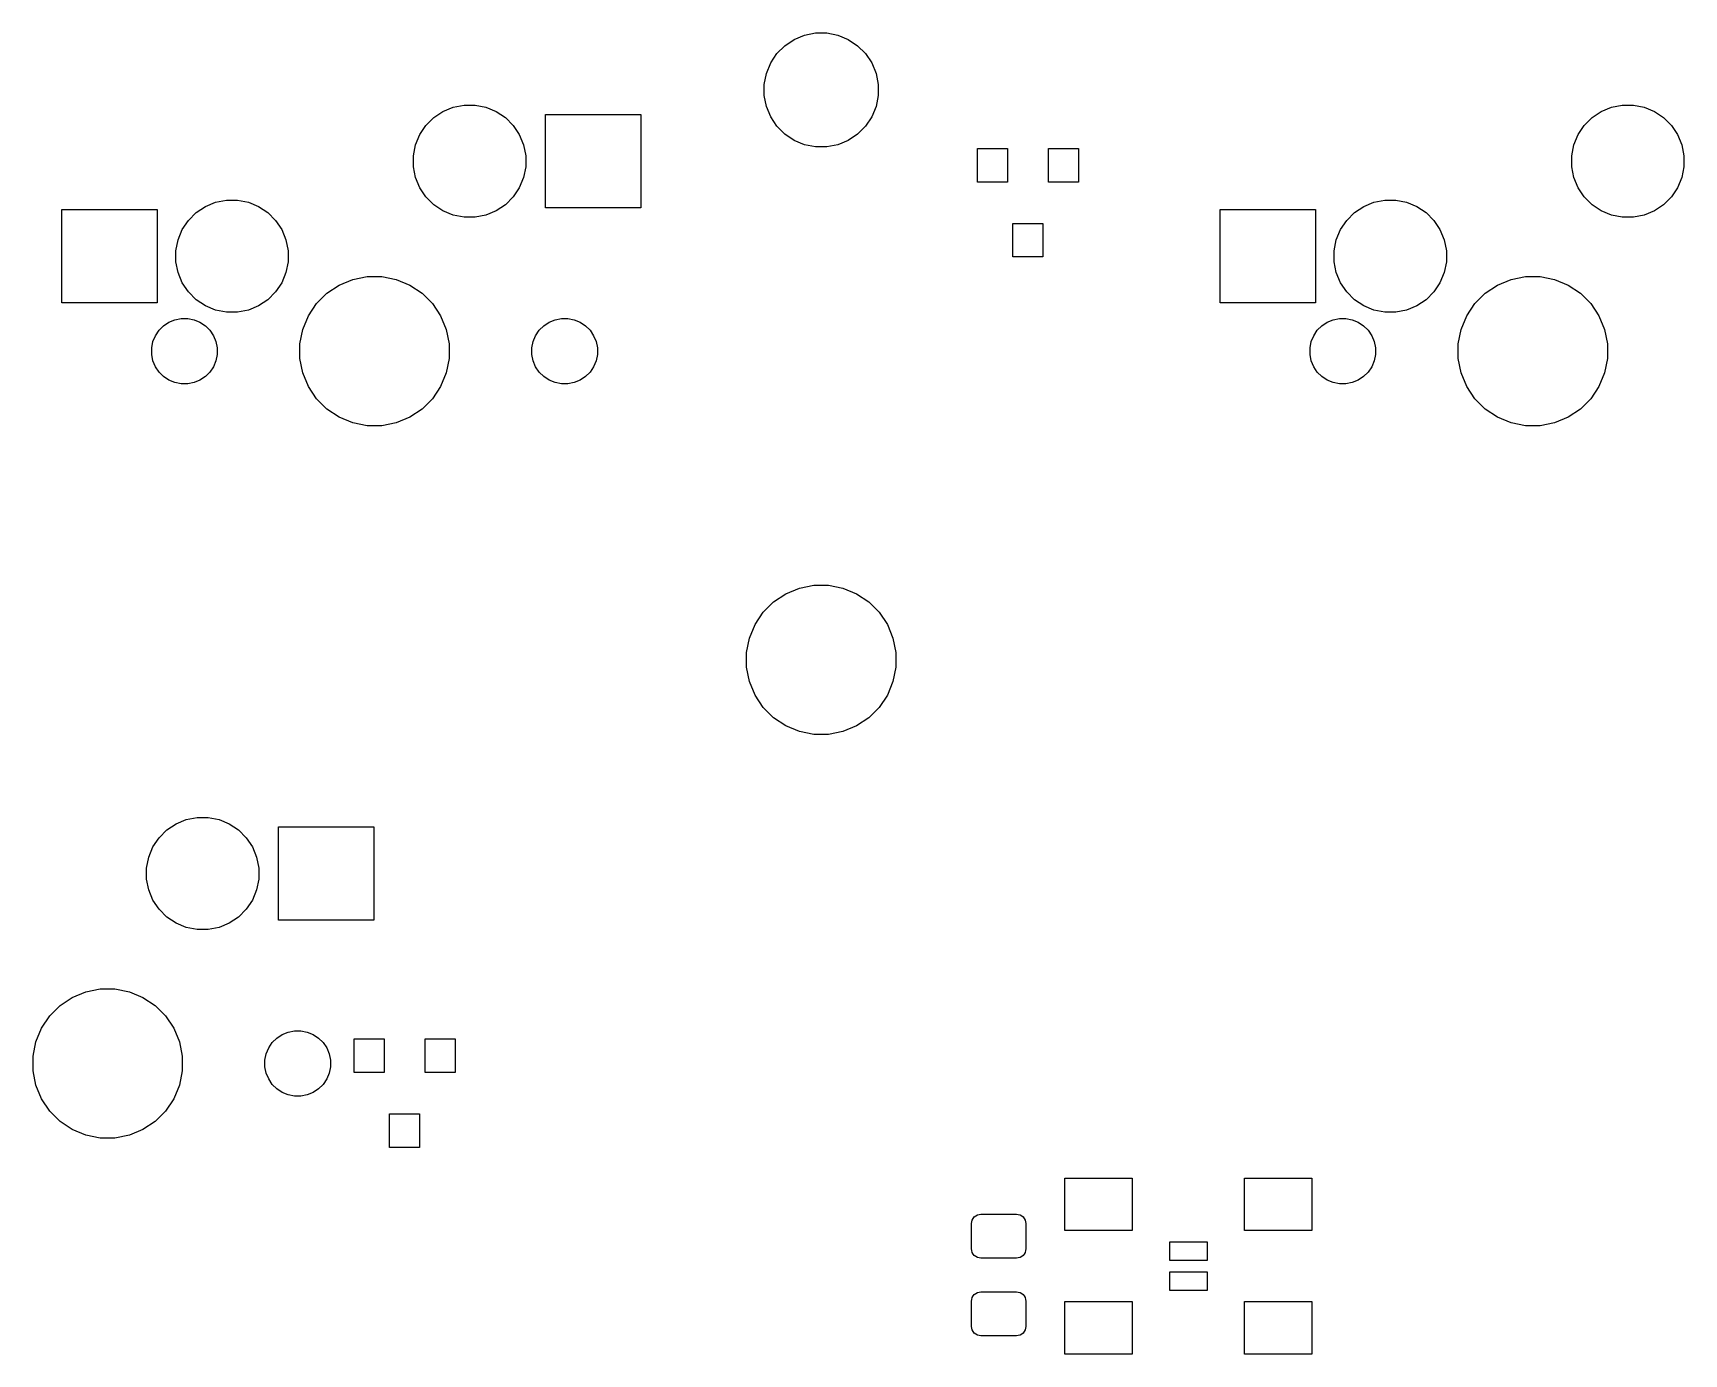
# Model space of a CAD drawing. Extents: x 25 to 360, y 20 to 134.
# Drawn here: x 55.72 to 99.85, y 33.48 to 68.81 of the extents above; entities that cross this region are included whole.
import ezdxf

# ---------------------------------------------------------------- set-up
doc = ezdxf.new("R2010")
doc.units = 0
doc.layers.add('BLACK', color=7, linetype='CONTINUOUS')

msp = doc.modelspace()

# ---------------------------------------------------------------- linework, layer by layer
at = {"layer": 'BLACK', "linetype": 'CONTINUOUS'}
for p, q in [((75.6045, 68.2539), (75.8168, 68.4662)), ((75.8168, 68.4662), (76.0664, 68.633)), ((76.0664, 68.633), (76.3437, 68.7478)), ((76.3437, 68.7478), (76.6381, 68.8064)), ((76.6381, 68.8064), (76.9383, 68.8064)), ((76.9383, 68.8064), (77.2328, 68.7478)), ((77.2328, 68.7478), (77.5101, 68.633)), ((77.5101, 68.633), (77.7597, 68.4662)), ((77.7597, 68.4662), (77.972, 68.2539)), ((75.3228, 67.7269), (75.4377, 68.0043)), ((75.4377, 68.0043), (75.6045, 68.2539)), ((77.972, 68.2539), (78.1388, 68.0043)), ((78.1388, 68.0043), (78.2537, 67.7269)), ((75.2642, 67.4325), (75.3228, 67.7269)), ((78.2537, 67.7269), (78.3122, 67.4325)), ((75.2642, 67.1323), (75.2642, 67.4325)), ((75.3228, 66.8379), (75.2642, 67.1323)), ((78.3122, 67.1323), (78.2537, 66.8379)), ((78.3122, 67.4325), (78.3122, 67.1323)), ((66.434, 66.5425), (66.6797, 66.7067)), ((66.6797, 66.7067), (66.9527, 66.8198)), ((66.9527, 66.8198), (67.2425, 66.8774)), ((67.2425, 66.8774), (67.538, 66.8774)), ((67.538, 66.8774), (67.8278, 66.8198)), ((67.8278, 66.8198), (68.1008, 66.7067)), ((68.1008, 66.7067), (68.3464, 66.5425)), ((69.4172, 64.1274), (69.4172, 66.6274)), ((69.4172, 66.6274), (71.9672, 66.6274)), ((71.9672, 66.6274), (71.9672, 64.1274)), ((75.4377, 66.5605), (75.3228, 66.8379)), ((78.2537, 66.8379), (78.1388, 66.5605)), ((97.3903, 66.5425), (97.636, 66.7067)), ((97.636, 66.7067), (97.909, 66.8198)), ((97.909, 66.8198), (98.1988, 66.8774)), ((98.1988, 66.8774), (98.4942, 66.8774)), ((98.4942, 66.8774), (98.784, 66.8198)), ((98.784, 66.8198), (99.057, 66.7067)), ((99.057, 66.7067), (99.3027, 66.5425)), ((66.061, 66.0879), (66.2251, 66.3336)), ((66.2251, 66.3336), (66.434, 66.5425)), ((68.3464, 66.5425), (68.5554, 66.3336)), ((68.5554, 66.3336), (68.7195, 66.0879)), ((75.6045, 66.3109), (75.4377, 66.5605)), ((75.8168, 66.0986), (75.6045, 66.3109)), ((77.972, 66.3109), (77.7597, 66.0986)), ((78.1388, 66.5605), (77.972, 66.3109)), ((97.0172, 66.0879), (97.1814, 66.3336)), ((97.1814, 66.3336), (97.3903, 66.5425)), ((99.3027, 66.5425), (99.5116, 66.3336)), ((99.5116, 66.3336), (99.6758, 66.0879)), ((65.8902, 65.5251), (65.9479, 65.8149)), ((65.9479, 65.8149), (66.061, 66.0879)), ((68.7195, 66.0879), (68.8326, 65.8149)), ((68.8326, 65.8149), (68.8902, 65.5251)), ((76.0664, 65.9318), (75.8168, 66.0986)), ((76.3437, 65.817), (76.0664, 65.9318)), ((76.6381, 65.7584), (76.3437, 65.817)), ((76.9383, 65.7584), (76.6381, 65.7584)), ((77.2328, 65.817), (76.9383, 65.7584)), ((77.5101, 65.9318), (77.2328, 65.817)), ((77.7597, 66.0986), (77.5101, 65.9318)), ((96.8465, 65.5251), (96.9041, 65.8149)), ((96.9041, 65.8149), (97.0172, 66.0879)), ((99.6758, 66.0879), (99.7888, 65.8149)), ((99.7888, 65.8149), (99.8465, 65.5251)), ((65.8902, 65.2297), (65.8902, 65.5251)), ((68.8902, 65.5251), (68.8902, 65.2297)), ((80.9627, 64.8161), (80.9627, 65.7161)), ((80.9627, 65.7161), (81.7627, 65.7161)), ((81.7627, 65.7161), (81.7627, 64.8161)), ((82.8627, 64.8161), (82.8627, 65.7161)), ((82.8627, 65.7161), (83.6627, 65.7161)), ((83.6627, 65.7161), (83.6627, 64.8161)), ((96.8465, 65.2297), (96.8465, 65.5251)), ((99.8465, 65.5251), (99.8465, 65.2297)), ((65.9479, 64.9399), (65.8902, 65.2297)), ((66.061, 64.6669), (65.9479, 64.9399)), ((68.8326, 64.9399), (68.7195, 64.6669)), ((68.8902, 65.2297), (68.8326, 64.9399)), ((96.9041, 64.9399), (96.8465, 65.2297)), ((97.0172, 64.6669), (96.9041, 64.9399)), ((99.7888, 64.9399), (99.6758, 64.6669)), ((99.8465, 65.2297), (99.7888, 64.9399)), ((66.2251, 64.4212), (66.061, 64.6669)), ((66.434, 64.2123), (66.2251, 64.4212)), ((68.5554, 64.4212), (68.3464, 64.2123)), ((68.7195, 64.6669), (68.5554, 64.4212)), ((81.7627, 64.8161), (80.9627, 64.8161)), ((83.6627, 64.8161), (82.8627, 64.8161)), ((97.1814, 64.4212), (97.0172, 64.6669)), ((97.3903, 64.2123), (97.1814, 64.4212)), ((99.5116, 64.4212), (99.3027, 64.2123)), ((99.6758, 64.6669), (99.5116, 64.4212)), ((56.4902, 61.5874), (56.4902, 64.0874)), ((56.4902, 64.0874), (59.0402, 64.0874)), ((59.0402, 64.0874), (59.0402, 61.5874)), ((59.8751, 63.7936), (60.084, 64.0025)), ((60.084, 64.0025), (60.3297, 64.1667)), ((60.3297, 64.1667), (60.6027, 64.2798)), ((60.6027, 64.2798), (60.8925, 64.3374)), ((60.8925, 64.3374), (61.188, 64.3374)), ((61.188, 64.3374), (61.4778, 64.2798)), ((61.4778, 64.2798), (61.7508, 64.1667)), ((61.7508, 64.1667), (61.9964, 64.0025)), ((61.9964, 64.0025), (62.2054, 63.7936)), ((66.6797, 64.0481), (66.434, 64.2123)), ((66.9527, 63.935), (66.6797, 64.0481)), ((68.1008, 64.0481), (67.8278, 63.935)), ((68.3464, 64.2123), (68.1008, 64.0481)), ((71.9672, 64.1274), (69.4172, 64.1274)), ((87.4465, 61.5874), (87.4465, 64.0874)), ((87.4465, 64.0874), (89.9965, 64.0874)), ((89.9965, 64.0874), (89.9965, 61.5874)), ((90.8314, 63.7936), (91.0403, 64.0025)), ((91.0403, 64.0025), (91.286, 64.1667)), ((91.286, 64.1667), (91.559, 64.2798)), ((91.559, 64.2798), (91.8488, 64.3374)), ((91.8488, 64.3374), (92.1442, 64.3374)), ((92.1442, 64.3374), (92.434, 64.2798)), ((92.434, 64.2798), (92.707, 64.1667)), ((92.707, 64.1667), (92.9527, 64.0025)), ((92.9527, 64.0025), (93.1616, 63.7936)), ((97.636, 64.0481), (97.3903, 64.2123)), ((97.909, 63.935), (97.636, 64.0481)), ((99.057, 64.0481), (98.784, 63.935)), ((99.3027, 64.2123), (99.057, 64.0481)), ((59.5979, 63.2749), (59.711, 63.5479)), ((59.711, 63.5479), (59.8751, 63.7936)), ((62.2054, 63.7936), (62.3695, 63.5479)), ((62.3695, 63.5479), (62.4826, 63.2749)), ((67.2425, 63.8774), (66.9527, 63.935)), ((67.538, 63.8774), (67.2425, 63.8774)), ((67.8278, 63.935), (67.538, 63.8774)), ((81.9127, 62.8162), (81.9127, 63.7161)), ((81.9127, 63.7161), (82.7127, 63.7161)), ((82.7127, 63.7161), (82.7127, 62.8162)), ((90.5541, 63.2749), (90.6672, 63.5479)), ((90.6672, 63.5479), (90.8314, 63.7936)), ((93.1616, 63.7936), (93.3258, 63.5479)), ((93.3258, 63.5479), (93.4388, 63.2749)), ((98.1988, 63.8774), (97.909, 63.935)), ((98.4942, 63.8774), (98.1988, 63.8774)), ((98.784, 63.935), (98.4942, 63.8774)), ((59.5402, 62.9851), (59.5979, 63.2749)), ((62.4826, 63.2749), (62.5402, 62.9851)), ((90.4965, 62.9851), (90.5541, 63.2749)), ((93.4388, 63.2749), (93.4965, 62.9851)), ((59.5402, 62.6897), (59.5402, 62.9851)), ((59.5979, 62.3999), (59.5402, 62.6897)), ((62.5402, 62.6897), (62.4826, 62.3999)), ((62.5402, 62.9851), (62.5402, 62.6897)), ((82.7127, 62.8162), (81.9127, 62.8162)), ((90.4965, 62.6897), (90.4965, 62.9851)), ((90.5541, 62.3999), (90.4965, 62.6897)), ((93.4965, 62.6897), (93.4388, 62.3999)), ((93.4965, 62.9851), (93.4965, 62.6897)), ((59.711, 62.1269), (59.5979, 62.3999)), ((62.4826, 62.3999), (62.3695, 62.1269)), ((63.9058, 62.0644), (64.2686, 62.2147)), ((64.2686, 62.2147), (64.6539, 62.2913)), ((64.6539, 62.2913), (65.0466, 62.2913)), ((65.0466, 62.2913), (65.4318, 62.2147)), ((65.4318, 62.2147), (65.7947, 62.0644)), ((90.6672, 62.1269), (90.5541, 62.3999)), ((93.4388, 62.3999), (93.3258, 62.1269)), ((94.862, 62.0644), (95.2249, 62.2147)), ((95.2249, 62.2147), (95.6101, 62.2913)), ((95.6101, 62.2913), (96.0029, 62.2913)), ((96.0029, 62.2913), (96.3881, 62.2147)), ((96.3881, 62.2147), (96.751, 62.0644)), ((59.8751, 61.8812), (59.711, 62.1269)), ((60.084, 61.6723), (59.8751, 61.8812)), ((62.2054, 61.8812), (61.9964, 61.6723)), ((62.3695, 62.1269), (62.2054, 61.8812)), ((63.3015, 61.5684), (63.5792, 61.8462)), ((63.5792, 61.8462), (63.9058, 62.0644)), ((65.7947, 62.0644), (66.1213, 61.8462)), ((66.1213, 61.8462), (66.399, 61.5684)), ((90.8314, 61.8812), (90.6672, 62.1269)), ((91.0403, 61.6723), (90.8314, 61.8812)), ((93.1616, 61.8812), (92.9527, 61.6723)), ((93.3258, 62.1269), (93.1616, 61.8812)), ((94.2577, 61.5684), (94.5355, 61.8462)), ((94.5355, 61.8462), (94.862, 62.0644)), ((96.751, 62.0644), (97.0775, 61.8462)), ((97.0775, 61.8462), (97.3553, 61.5684)), ((59.0402, 61.5874), (56.4902, 61.5874)), ((60.3297, 61.5081), (60.084, 61.6723)), ((60.6027, 61.395), (60.3297, 61.5081)), ((60.8925, 61.3374), (60.6027, 61.395)), ((61.188, 61.3374), (60.8925, 61.3374)), ((61.4778, 61.395), (61.188, 61.3374)), ((61.7508, 61.5081), (61.4778, 61.395)), ((61.9964, 61.6723), (61.7508, 61.5081)), ((63.0833, 61.2419), (63.3015, 61.5684)), ((66.399, 61.5684), (66.6172, 61.2419)), ((89.9965, 61.5874), (87.4465, 61.5874)), ((91.286, 61.5081), (91.0403, 61.6723)), ((91.559, 61.395), (91.286, 61.5081)), ((91.8488, 61.3374), (91.559, 61.395)), ((92.1442, 61.3374), (91.8488, 61.3374)), ((92.434, 61.395), (92.1442, 61.3374)), ((92.707, 61.5081), (92.434, 61.395)), ((92.9527, 61.6723), (92.707, 61.5081)), ((94.0395, 61.2419), (94.2577, 61.5684)), ((97.3553, 61.5684), (97.5735, 61.2419)), ((59.0906, 60.8552), (59.2125, 60.9771)), ((59.2125, 60.9771), (59.3558, 61.0728)), ((59.3558, 61.0728), (59.515, 61.1388)), ((59.515, 61.1388), (59.6841, 61.1724)), ((59.6841, 61.1724), (59.8564, 61.1724)), ((59.8564, 61.1724), (60.0255, 61.1388)), ((60.0255, 61.1388), (60.1847, 61.0728)), ((60.1847, 61.0728), (60.328, 60.9771)), ((60.328, 60.9771), (60.4499, 60.8552)), ((62.933, 60.879), (63.0833, 61.2419)), ((66.6172, 61.2419), (66.7675, 60.879)), ((69.2506, 60.8552), (69.3725, 60.9771)), ((69.3725, 60.9771), (69.5158, 61.0728)), ((69.5158, 61.0728), (69.675, 61.1388)), ((69.675, 61.1388), (69.8441, 61.1724)), ((69.8441, 61.1724), (70.0164, 61.1724)), ((70.0164, 61.1724), (70.1855, 61.1388)), ((70.1855, 61.1388), (70.3447, 61.0728)), ((70.3447, 61.0728), (70.488, 60.9771)), ((70.488, 60.9771), (70.6099, 60.8552)), ((90.0468, 60.8552), (90.1687, 60.9771)), ((90.1687, 60.9771), (90.312, 61.0728)), ((90.312, 61.0728), (90.4713, 61.1388)), ((90.4713, 61.1388), (90.6403, 61.1724)), ((90.6403, 61.1724), (90.8127, 61.1724)), ((90.8127, 61.1724), (90.9817, 61.1388)), ((90.9817, 61.1388), (91.141, 61.0728)), ((91.141, 61.0728), (91.2843, 60.9771)), ((91.2843, 60.9771), (91.4061, 60.8552)), ((93.8892, 60.879), (94.0395, 61.2419)), ((97.5735, 61.2419), (97.7238, 60.879)), ((58.8952, 60.3836), (58.9289, 60.5526)), ((58.9289, 60.5526), (58.9948, 60.7119)), ((58.9948, 60.7119), (59.0906, 60.8552)), ((60.4499, 60.8552), (60.5457, 60.7119)), ((60.5457, 60.7119), (60.6116, 60.5526)), ((60.6116, 60.5526), (60.6452, 60.3836)), ((62.8563, 60.4938), (62.933, 60.879)), ((62.8563, 60.101), (62.8563, 60.4938)), ((66.7675, 60.879), (66.8441, 60.4938)), ((66.8441, 60.4938), (66.8441, 60.101)), ((69.0552, 60.3836), (69.0889, 60.5526)), ((69.0889, 60.5526), (69.1548, 60.7119)), ((69.1548, 60.7119), (69.2506, 60.8552)), ((70.6099, 60.8552), (70.7057, 60.7119)), ((70.7057, 60.7119), (70.7716, 60.5526)), ((70.7716, 60.5526), (70.8052, 60.3836)), ((89.8515, 60.3836), (89.8851, 60.5526)), ((89.8851, 60.5526), (89.9511, 60.7119)), ((89.9511, 60.7119), (90.0468, 60.8552)), ((91.4061, 60.8552), (91.5019, 60.7119)), ((91.5019, 60.7119), (91.5679, 60.5526)), ((91.5679, 60.5526), (91.6015, 60.3836)), ((93.8126, 60.4938), (93.8892, 60.879)), ((93.8126, 60.101), (93.8126, 60.4938)), ((97.7238, 60.879), (97.8004, 60.4938)), ((97.8004, 60.4938), (97.8004, 60.101)), ((58.8952, 60.2112), (58.8952, 60.3836)), ((58.9289, 60.0422), (58.8952, 60.2112)), ((58.9948, 59.8829), (58.9289, 60.0422)), ((60.6116, 60.0422), (60.5457, 59.8829)), ((60.6452, 60.2112), (60.6116, 60.0422)), ((60.6452, 60.3836), (60.6452, 60.2112)), ((62.933, 59.7158), (62.8563, 60.101)), ((66.8441, 60.101), (66.7675, 59.7158)), ((69.0552, 60.2112), (69.0552, 60.3836)), ((69.0889, 60.0422), (69.0552, 60.2112)), ((69.1548, 59.8829), (69.0889, 60.0422)), ((70.7716, 60.0422), (70.7057, 59.8829)), ((70.8052, 60.2112), (70.7716, 60.0422)), ((70.8052, 60.3836), (70.8052, 60.2112)), ((89.8515, 60.2112), (89.8515, 60.3836)), ((89.8851, 60.0422), (89.8515, 60.2112)), ((89.9511, 59.8829), (89.8851, 60.0422)), ((91.5679, 60.0422), (91.5019, 59.8829)), ((91.6015, 60.2112), (91.5679, 60.0422)), ((91.6015, 60.3836), (91.6015, 60.2112)), ((93.8892, 59.7158), (93.8126, 60.101)), ((97.8004, 60.101), (97.7238, 59.7158)), ((59.0906, 59.7396), (58.9948, 59.8829)), ((59.2125, 59.6177), (59.0906, 59.7396)), ((59.3558, 59.522), (59.2125, 59.6177)), ((60.328, 59.6177), (60.1847, 59.522)), ((60.4499, 59.7396), (60.328, 59.6177)), ((60.5457, 59.8829), (60.4499, 59.7396)), ((63.0833, 59.3529), (62.933, 59.7158)), ((66.7675, 59.7158), (66.6172, 59.3529)), ((69.2506, 59.7396), (69.1548, 59.8829)), ((69.3725, 59.6177), (69.2506, 59.7396)), ((69.5158, 59.522), (69.3725, 59.6177)), ((70.488, 59.6177), (70.3447, 59.522)), ((70.6099, 59.7396), (70.488, 59.6177)), ((70.7057, 59.8829), (70.6099, 59.7396)), ((90.0468, 59.7396), (89.9511, 59.8829)), ((90.1687, 59.6177), (90.0468, 59.7396)), ((90.312, 59.522), (90.1687, 59.6177)), ((91.2843, 59.6177), (91.141, 59.522)), ((91.4061, 59.7396), (91.2843, 59.6177)), ((91.5019, 59.8829), (91.4061, 59.7396)), ((94.0395, 59.3529), (93.8892, 59.7158)), ((97.7238, 59.7158), (97.5735, 59.3529)), ((59.515, 59.456), (59.3558, 59.522)), ((59.6841, 59.4224), (59.515, 59.456)), ((59.8564, 59.4224), (59.6841, 59.4224)), ((60.0255, 59.456), (59.8564, 59.4224)), ((60.1847, 59.522), (60.0255, 59.456)), ((63.3015, 59.0264), (63.0833, 59.3529)), ((66.6172, 59.3529), (66.399, 59.0264)), ((69.675, 59.456), (69.5158, 59.522)), ((69.8441, 59.4224), (69.675, 59.456)), ((70.0164, 59.4224), (69.8441, 59.4224)), ((70.1855, 59.456), (70.0164, 59.4224)), ((70.3447, 59.522), (70.1855, 59.456)), ((90.4713, 59.456), (90.312, 59.522)), ((90.6403, 59.4224), (90.4713, 59.456)), ((90.8127, 59.4224), (90.6403, 59.4224)), ((90.9817, 59.456), (90.8127, 59.4224)), ((91.141, 59.522), (90.9817, 59.456)), ((94.2577, 59.0264), (94.0395, 59.3529)), ((97.5735, 59.3529), (97.3553, 59.0264)), ((63.5792, 58.7486), (63.3015, 59.0264)), ((63.9058, 58.5304), (63.5792, 58.7486)), ((66.1213, 58.7486), (65.7947, 58.5304)), ((66.399, 59.0264), (66.1213, 58.7486)), ((94.5355, 58.7486), (94.2577, 59.0264)), ((94.862, 58.5304), (94.5355, 58.7486)), ((97.0775, 58.7486), (96.751, 58.5304)), ((97.3553, 59.0264), (97.0775, 58.7486)), ((64.2686, 58.3801), (63.9058, 58.5304)), ((64.6539, 58.3035), (64.2686, 58.3801)), ((65.0466, 58.3035), (64.6539, 58.3035)), ((65.4318, 58.3801), (65.0466, 58.3035)), ((65.7947, 58.5304), (65.4318, 58.3801)), ((95.2249, 58.3801), (94.862, 58.5304)), ((95.6101, 58.3035), (95.2249, 58.3801)), ((96.0029, 58.3035), (95.6101, 58.3035)), ((96.3881, 58.3801), (96.0029, 58.3035)), ((96.751, 58.5304), (96.3881, 58.3801)), ((75.8438, 53.8094), (76.2066, 53.9597)), ((76.2066, 53.9597), (76.5919, 54.0363)), ((76.5919, 54.0363), (76.9846, 54.0363)), ((76.9846, 54.0363), (77.3698, 53.9597)), ((77.3698, 53.9597), (77.7327, 53.8094)), ((75.2395, 53.3134), (75.5172, 53.5912)), ((75.5172, 53.5912), (75.8438, 53.8094)), ((77.7327, 53.8094), (78.0593, 53.5912)), ((78.0593, 53.5912), (78.337, 53.3134)), ((74.871, 52.624), (75.0213, 52.9869)), ((75.0213, 52.9869), (75.2395, 53.3134)), ((78.337, 53.3134), (78.5552, 52.9869)), ((78.5552, 52.9869), (78.7055, 52.624)), ((74.7943, 52.2388), (74.871, 52.624)), ((78.7055, 52.624), (78.7821, 52.2388)), ((74.7943, 51.846), (74.7943, 52.2388)), ((78.7821, 52.2388), (78.7821, 51.846)), ((74.871, 51.4608), (74.7943, 51.846)), ((78.7821, 51.846), (78.7055, 51.4608)), ((75.0213, 51.0979), (74.871, 51.4608)), ((78.7055, 51.4608), (78.5552, 51.0979)), ((75.2395, 50.7714), (75.0213, 51.0979)), ((75.5172, 50.4936), (75.2395, 50.7714)), ((78.337, 50.7714), (78.0593, 50.4936)), ((78.5552, 51.0979), (78.337, 50.7714)), ((75.8438, 50.2754), (75.5172, 50.4936)), ((78.0593, 50.4936), (77.7327, 50.2754)), ((76.2066, 50.1251), (75.8438, 50.2754)), ((76.5919, 50.0485), (76.2066, 50.1251)), ((76.9846, 50.0485), (76.5919, 50.0485)), ((77.3698, 50.1251), (76.9846, 50.0485)), ((77.7327, 50.2754), (77.3698, 50.1251)), ((59.3003, 47.4925), (59.546, 47.6567)), ((59.546, 47.6567), (59.819, 47.7697)), ((59.819, 47.7697), (60.1088, 47.8274)), ((60.1088, 47.8274), (60.4042, 47.8274)), ((60.4042, 47.8274), (60.694, 47.7697)), ((60.694, 47.7697), (60.967, 47.6567)), ((60.967, 47.6567), (61.2127, 47.4925)), ((58.9272, 47.0379), (59.0914, 47.2836)), ((59.0914, 47.2836), (59.3003, 47.4925)), ((61.2127, 47.4925), (61.4216, 47.2836)), ((61.4216, 47.2836), (61.5858, 47.0379)), ((62.2835, 45.0774), (62.2835, 47.5774)), ((62.2835, 47.5774), (64.8335, 47.5774)), ((64.8335, 47.5774), (64.8335, 45.0774)), ((58.8141, 46.7649), (58.9272, 47.0379)), ((61.5858, 47.0379), (61.6989, 46.7649)), ((58.7565, 46.4751), (58.8141, 46.7649)), ((58.7565, 46.1797), (58.7565, 46.4751)), ((61.6989, 46.7649), (61.7565, 46.4751)), ((61.7565, 46.4751), (61.7565, 46.1797)), ((58.8141, 45.8899), (58.7565, 46.1797)), ((58.9272, 45.6169), (58.8141, 45.8899)), ((61.6989, 45.8899), (61.5858, 45.6169)), ((61.7565, 46.1797), (61.6989, 45.8899)), ((59.0914, 45.3712), (58.9272, 45.6169)), ((61.5858, 45.6169), (61.4216, 45.3712)), ((59.3003, 45.1623), (59.0914, 45.3712)), ((59.546, 44.9981), (59.3003, 45.1623)), ((61.2127, 45.1623), (60.967, 44.9981)), ((61.4216, 45.3712), (61.2127, 45.1623)), ((64.8335, 45.0774), (62.2835, 45.0774)), ((59.819, 44.885), (59.546, 44.9981)), ((60.1088, 44.8274), (59.819, 44.885)), ((60.4042, 44.8274), (60.1088, 44.8274)), ((60.694, 44.885), (60.4042, 44.8274)), ((60.967, 44.9981), (60.694, 44.885)), ((56.4455, 42.7962), (56.772, 43.0144)), ((56.772, 43.0144), (57.1349, 43.1647)), ((57.1349, 43.1647), (57.5201, 43.2413)), ((57.5201, 43.2413), (57.9129, 43.2413)), ((57.9129, 43.2413), (58.2981, 43.1647)), ((58.2981, 43.1647), (58.661, 43.0144)), ((58.661, 43.0144), (58.9875, 42.7962)), ((55.9495, 42.1919), (56.1677, 42.5184)), ((56.1677, 42.5184), (56.4455, 42.7962)), ((58.9875, 42.7962), (59.2653, 42.5184)), ((59.2653, 42.5184), (59.4835, 42.1919)), ((55.7992, 41.829), (55.9495, 42.1919)), ((59.4835, 42.1919), (59.6338, 41.829)), ((62.1168, 41.8052), (62.2387, 41.9271)), ((62.2387, 41.9271), (62.382, 42.0228)), ((62.382, 42.0228), (62.5413, 42.0888)), ((62.5413, 42.0888), (62.7103, 42.1224)), ((62.7103, 42.1224), (62.8827, 42.1224)), ((62.8827, 42.1224), (63.0517, 42.0888)), ((63.0517, 42.0888), (63.211, 42.0228)), ((63.211, 42.0228), (63.3543, 41.9271)), ((63.3543, 41.9271), (63.4762, 41.8052)), ((55.7226, 41.4438), (55.7992, 41.829)), ((59.6338, 41.829), (59.7104, 41.4438)), ((61.9215, 41.3336), (61.9551, 41.5026)), ((61.9551, 41.5026), (62.0211, 41.6619)), ((62.0211, 41.6619), (62.1168, 41.8052)), ((63.4762, 41.8052), (63.5719, 41.6619)), ((63.5719, 41.6619), (63.6379, 41.5026)), ((63.6379, 41.5026), (63.6715, 41.3336)), ((64.304, 41.0037), (64.304, 41.9037)), ((64.304, 41.9037), (65.104, 41.9037)), ((65.104, 41.9037), (65.104, 41.0037)), ((66.204, 41.0037), (66.204, 41.9037)), ((66.204, 41.9037), (67.004, 41.9037)), ((67.004, 41.9037), (67.004, 41.0037)), ((55.7226, 41.051), (55.7226, 41.4438)), ((55.7992, 40.6658), (55.7226, 41.051)), ((59.7104, 41.051), (59.6338, 40.6658)), ((59.7104, 41.4438), (59.7104, 41.051)), ((61.9215, 41.1612), (61.9215, 41.3336)), ((61.9551, 40.9922), (61.9215, 41.1612)), ((63.6715, 41.1612), (63.6379, 40.9922)), ((63.6715, 41.3336), (63.6715, 41.1612)), ((55.9495, 40.3029), (55.7992, 40.6658)), ((59.6338, 40.6658), (59.4835, 40.3029)), ((62.0211, 40.8329), (61.9551, 40.9922)), ((62.1168, 40.6896), (62.0211, 40.8329)), ((62.2387, 40.5677), (62.1168, 40.6896)), ((63.4762, 40.6896), (63.3543, 40.5677)), ((63.5719, 40.8329), (63.4762, 40.6896)), ((63.6379, 40.9922), (63.5719, 40.8329)), ((65.104, 41.0037), (64.304, 41.0037)), ((67.004, 41.0037), (66.204, 41.0037)), ((56.1677, 39.9764), (55.9495, 40.3029)), ((59.4835, 40.3029), (59.2653, 39.9764)), ((62.382, 40.472), (62.2387, 40.5677)), ((62.5413, 40.406), (62.382, 40.472)), ((62.7103, 40.3724), (62.5413, 40.406)), ((62.8827, 40.3724), (62.7103, 40.3724)), ((63.0517, 40.406), (62.8827, 40.3724)), ((63.211, 40.472), (63.0517, 40.406)), ((63.3543, 40.5677), (63.211, 40.472)), ((56.4455, 39.6986), (56.1677, 39.9764)), ((59.2653, 39.9764), (58.9875, 39.6986)), ((65.254, 39.0037), (65.254, 39.9037)), ((65.254, 39.9037), (66.054, 39.9037)), ((66.054, 39.9037), (66.054, 39.0037)), ((56.772, 39.4804), (56.4455, 39.6986)), ((57.1349, 39.3301), (56.772, 39.4804)), ((57.5201, 39.2535), (57.1349, 39.3301)), ((58.2981, 39.3301), (57.9129, 39.2535)), ((58.661, 39.4804), (58.2981, 39.3301)), ((58.9875, 39.6986), (58.661, 39.4804)), ((57.9129, 39.2535), (57.5201, 39.2535)), ((66.054, 39.0037), (65.254, 39.0037)), ((83.3012, 36.7783), (83.3012, 38.1783)), ((83.3012, 38.1783), (85.1012, 38.1783)), ((85.1012, 38.1783), (85.1012, 36.7783)), ((88.1012, 36.7783), (88.1012, 38.1783)), ((88.1012, 38.1783), (89.9012, 38.1783)), ((89.9012, 38.1783), (89.9012, 36.7783)), ((80.8255, 37.0618), (80.8486, 37.105)), ((80.8486, 37.105), (80.8797, 37.1429)), ((80.8797, 37.1429), (80.9176, 37.174)), ((80.9176, 37.174), (80.9608, 37.1971)), ((80.9608, 37.1971), (81.0077, 37.2113)), ((81.0077, 37.2113), (81.0565, 37.2162)), ((81.0565, 37.2162), (82.0065, 37.2162)), ((82.0065, 37.2162), (82.0553, 37.2113)), ((82.0553, 37.2113), (82.1022, 37.1971)), ((82.1022, 37.1971), (82.1454, 37.174)), ((82.1454, 37.174), (82.1833, 37.1429)), ((82.1833, 37.1429), (82.2144, 37.105)), ((82.2144, 37.105), (82.2375, 37.0618)), ((80.8065, 36.9662), (80.8113, 37.0149)), ((80.8065, 36.2912), (80.8065, 36.9662)), ((80.8113, 37.0149), (80.8255, 37.0618)), ((82.2375, 37.0618), (82.2517, 37.0149)), ((82.2517, 37.0149), (82.2565, 36.9662)), ((82.2565, 36.9662), (82.2565, 36.2912)), ((85.1012, 36.7783), (83.3012, 36.7783)), ((89.9012, 36.7783), (88.1012, 36.7783)), ((80.8113, 36.2424), (80.8065, 36.2912)), ((80.8255, 36.1955), (80.8113, 36.2424)), ((80.8486, 36.1523), (80.8255, 36.1955)), ((82.2375, 36.1955), (82.2144, 36.1523)), ((82.2517, 36.2424), (82.2375, 36.1955)), ((82.2565, 36.2912), (82.2517, 36.2424)), ((86.1012, 35.9783), (86.1012, 36.4783)), ((86.1012, 36.4783), (87.1012, 36.4783)), ((87.1012, 36.4783), (87.1012, 35.9783)), ((80.8797, 36.1144), (80.8486, 36.1523)), ((80.9176, 36.0833), (80.8797, 36.1144)), ((80.9608, 36.0602), (80.9176, 36.0833)), ((81.0077, 36.046), (80.9608, 36.0602)), ((81.0565, 36.0412), (81.0077, 36.046)), ((82.0065, 36.0412), (81.0565, 36.0412)), ((82.0553, 36.046), (82.0065, 36.0412)), ((82.1022, 36.0602), (82.0553, 36.046)), ((82.1454, 36.0833), (82.1022, 36.0602)), ((82.1833, 36.1144), (82.1454, 36.0833)), ((82.2144, 36.1523), (82.1833, 36.1144)), ((87.1012, 35.9783), (86.1012, 35.9783)), ((86.1012, 35.1783), (86.1012, 35.6783)), ((86.1012, 35.6783), (87.1012, 35.6783)), ((87.1012, 35.6783), (87.1012, 35.1783)), ((80.8065, 34.8912), (80.8113, 34.9399)), ((80.8065, 34.2162), (80.8065, 34.8912)), ((80.8113, 34.9399), (80.8255, 34.9868)), ((80.8255, 34.9868), (80.8486, 35.03)), ((80.8486, 35.03), (80.8797, 35.0679)), ((80.8797, 35.0679), (80.9176, 35.099)), ((80.9176, 35.099), (80.9608, 35.1221)), ((80.9608, 35.1221), (81.0077, 35.1363)), ((81.0077, 35.1363), (81.0565, 35.1412)), ((81.0565, 35.1412), (82.0065, 35.1412)), ((82.0065, 35.1412), (82.0553, 35.1363)), ((82.0553, 35.1363), (82.1022, 35.1221)), ((82.1022, 35.1221), (82.1454, 35.099)), ((82.1454, 35.099), (82.1833, 35.0679)), ((82.1833, 35.0679), (82.2144, 35.03)), ((82.2144, 35.03), (82.2375, 34.9868)), ((82.2375, 34.9868), (82.2517, 34.9399)), ((82.2517, 34.9399), (82.2565, 34.8912)), ((82.2565, 34.8912), (82.2565, 34.2162)), ((83.3012, 33.4783), (83.3012, 34.8783)), ((83.3012, 34.8783), (85.1012, 34.8783)), ((85.1012, 34.8783), (85.1012, 33.4783)), ((87.1012, 35.1783), (86.1012, 35.1783)), ((88.1012, 33.4783), (88.1012, 34.8783)), ((88.1012, 34.8783), (89.9012, 34.8783)), ((89.9012, 34.8783), (89.9012, 33.4783)), ((80.8113, 34.1674), (80.8065, 34.2162)), ((80.8255, 34.1205), (80.8113, 34.1674)), ((80.8486, 34.0773), (80.8255, 34.1205)), ((80.8797, 34.0394), (80.8486, 34.0773)), ((80.9176, 34.0083), (80.8797, 34.0394)), ((80.9608, 33.9852), (80.9176, 34.0083)), ((81.0077, 33.971), (80.9608, 33.9852)), ((82.1022, 33.9852), (82.0553, 33.971)), ((82.1454, 34.0083), (82.1022, 33.9852)), ((82.1833, 34.0394), (82.1454, 34.0083)), ((82.2144, 34.0773), (82.1833, 34.0394)), ((82.2375, 34.1205), (82.2144, 34.0773)), ((82.2517, 34.1674), (82.2375, 34.1205)), ((82.2565, 34.2162), (82.2517, 34.1674)), ((81.0565, 33.9662), (81.0077, 33.971)), ((82.0065, 33.9662), (81.0565, 33.9662)), ((82.0553, 33.971), (82.0065, 33.9662)), ((85.1012, 33.4783), (83.3012, 33.4783)), ((89.9012, 33.4783), (88.1012, 33.4783))]:
    msp.add_line(p, q, dxfattribs=at)

doc.saveas('drawing.dxf')
